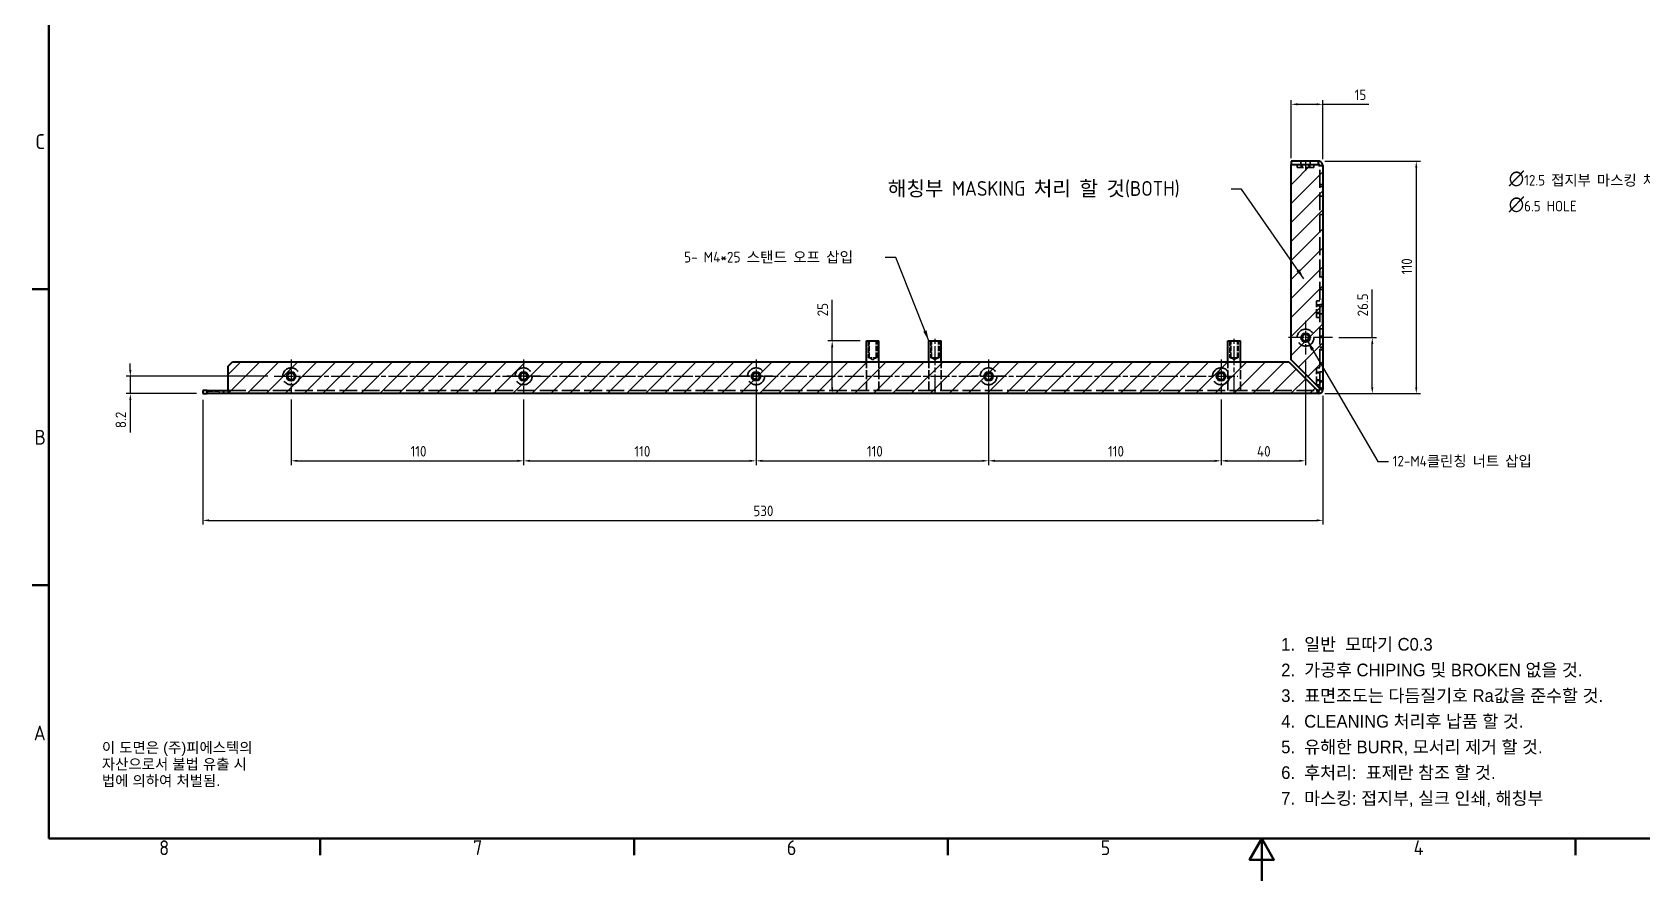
# Model space of a CAD drawing. Header units: millimetres. Extents: x 0 to 1188, y 0 to 840.
# Drawn here: x 12 to 774, y 0 to 402 of the extents above; entities that cross this region are included whole.
import ezdxf

# ---------------------------------------------------------------- set-up
doc = ezdxf.new("R2010")
doc.units = ezdxf.units.MM
doc.header["$LTSCALE"] = 2
doc.linetypes.add('CHAIN', pattern=[0.3543, 0.2362, -0.0295, 0.0591, -0.0295])
doc.linetypes.add('DASHED', pattern=[0.2067, 0.1654, -0.0413])
doc.layers.get('0').update_dxf_attribs({"color": 3, "lineweight": 25})
for name, color, linetype, lineweight in [('가려진 것(ISO)', 2, 'DASHED', 35), ('가시적인 것(ISO)', 3, 'Continuous', 40), ('가시적인 좁은 것(ISO)', 3, 'Continuous', 35), ('경계(ISO)', 7, 'Continuous', 50), ('기호(ISO)', 5, 'Continuous', 25), ('중심 표식(ISO)', 1, 'Continuous', 25), ('중심선(ISO)', 1, 'Continuous', 25), ('치수(ISO)', 2, 'Continuous', 25), ('해치(ISO)', 7, 'Continuous', 18)]:
    doc.layers.add(name, color=color, linetype=linetype, lineweight=lineweight)
doc.styles.add('ISO Proportional', font='arial.ttf')
doc.styles.add('문자 텍스트_PSTEK_POSCO', font='isocp.shx')
doc.styles.add('치수 텍스트_PSTEK_POSCO', font='isocp.shx')
doc.dimstyles.new('치수_PSTEK_POSCO', dxfattribs={"dimscale": 2, "dimtxt": 2.5, "dimasz": 1.5, "dimexe": 1, "dimexo": 1.5, "dimgap": 1, "dimtad": 1, "dimrnd": 1e-08, "dimdsep": 46, "dimtxsty": '치수 텍스트_PSTEK_POSCO', "dimcen": 0.09, "dimdle": 10, "dimclrd": 7, "dimclre": 7, "dimclrt": 2, "dimadec": 1, "dimazin": 2, "dimtfac": 1, "dimtmove": 0, "dimatfit": 3, "dimfxl": 0, "dimtolj": 1, "dimlwd": -1, "dimlwe": -1, "dimarcsym": 0})
doc.dimstyles.new('치수_PSTEK_POSCO$7', dxfattribs={"dimscale": 2, "dimtxt": 2.5, "dimasz": 2.5, "dimexe": 1, "dimexo": 1.5, "dimgap": 1, "dimtad": 1, "dimrnd": 1e-08, "dimdsep": 46, "dimtxsty": '치수 텍스트_PSTEK_POSCO', "dimcen": 0.09, "dimdle": 10, "dimclrd": 7, "dimclre": 7, "dimclrt": 2, "dimadec": 1, "dimazin": 2, "dimtfac": 1, "dimtmove": 0, "dimatfit": 3, "dimfxl": 0, "dimtolj": 1, "dimlwd": -1, "dimlwe": -1, "dimarcsym": 0})
pattern_1 = [(45, (0, 0), (-4.49013, 4.49013), [])]

# ---------------------------------------------------------------- blocks, each defined once
blk = doc.blocks.new('경계 Default Border')
at = {"layer": '경계(ISO)'}
for p, q in [((10, 140), (6.1, 140)), ((10, 70), (6.1, 70)), ((74.25, 10), (74.25, 6.1)), ((148.5, 10), (148.5, 6.1)), ((222.75, 10), (222.75, 6.1)), ((371.25, 10), (371.25, 6.1))]:
    blk.add_line(p, q, dxfattribs=at)
at = {"layer": '경계(ISO)', "flags": 128}
for points in [[(10, 10), (10, 410), (584, 410), (584, 10), (10, 10)], [(297, 0), (297, 10), (294.11, 5), (299.89, 5), (297, 10)]]:
    blk.add_lwpolyline(points, dxfattribs=at)
at = {"layer": '경계(ISO)', "color": 2, "char_height": 3.5, "attachment_point": 7, "style": '문자 텍스트_PSTEK_POSCO'}
for s, insert in [('C', (6.85, 173.22)), ('B', (6.66, 103.22)), ('A', (6.47, 33.24)), ('8', (36.13, 6.07)), ('7', (110.38, 6.09)), ('6', (184.63, 6.07)), ('5', (258.88, 6.07)), ('4', (332.93, 6.1))]:
    blk.add_mtext(s, dxfattribs=dict(at, insert=insert))
blk = doc.blocks.new('*D22')
at = {"layer": 'Defpoints', "color": 0, "transparency": 16777216}
for p in [(92.92, 230.61), (622.92, 232.61), (622.92, 170.61)]:
    blk.add_point(p, dxfattribs=at)
at = {"layer": '치수(ISO)', "color": 7, "transparency": 16777216}
for p, q in [((622.92, 229.61), (622.92, 168.61)), ((92.92, 227.61), (92.92, 168.61)), ((95.92, 170.61), (619.92, 170.61))]:
    blk.add_line(p, q, dxfattribs=at)
for points in [[(95.92, 171.11), (95.92, 170.11), (92.92, 170.61)], [(619.92, 171.11), (619.92, 170.11), (622.92, 170.61)]]:
    blk.add_solid(points, dxfattribs=at)
at = {"layer": '치수(ISO)', "color": 2, "transparency": 16777216, "insert": (353.42, 175.11), "char_height": 5, "attachment_point": 4, "style": '치수 텍스트_PSTEK_POSCO'}
blk.add_mtext('\\A1;530', dxfattribs=at)
blk = doc.blocks.new('*D23')
at = {"layer": 'Defpoints', "color": 0, "transparency": 16777216}
for p in [(614.72, 249.11), (574.72, 230.81), (614.72, 198.81)]:
    blk.add_point(p, dxfattribs=at)
at = {"layer": '치수(ISO)', "color": 7, "transparency": 16777216}
for p, q in [((614.72, 246.11), (614.72, 196.81)), ((574.72, 227.81), (574.72, 196.81)), ((577.72, 198.81), (611.72, 198.81))]:
    blk.add_line(p, q, dxfattribs=at)
for points in [[(577.72, 199.31), (577.72, 198.31), (574.72, 198.81)], [(611.72, 199.31), (611.72, 198.31), (614.72, 198.81)]]:
    blk.add_solid(points, dxfattribs=at)
at = {"layer": '치수(ISO)', "color": 2, "transparency": 16777216, "insert": (591.74, 203.31), "char_height": 5, "attachment_point": 4, "style": '치수 텍스트_PSTEK_POSCO'}
blk.add_mtext('\\A1;40', dxfattribs=at)
blk = doc.blocks.new('*D24')
at = {"layer": 'Defpoints', "color": 0, "transparency": 16777216}
for p in [(620.92, 340.61), (620.92, 230.61), (667.12, 230.61)]:
    blk.add_point(p, dxfattribs=at)
at = {"layer": '치수(ISO)', "color": 7, "transparency": 16777216}
for p, q in [((623.92, 340.61), (669.12, 340.61)), ((667.12, 337.61), (667.12, 233.61)), ((623.92, 230.61), (669.12, 230.61))]:
    blk.add_line(p, q, dxfattribs=at)
for points in [[(666.62, 337.61), (667.62, 337.61), (667.12, 340.61)], [(666.62, 233.61), (667.62, 233.61), (667.12, 230.61)]]:
    blk.add_solid(points, dxfattribs=at)
at = {"layer": '치수(ISO)', "color": 2, "transparency": 16777216, "insert": (662.62, 287.11), "char_height": 5, "attachment_point": 4, "rotation": 90, "style": '치수 텍스트_PSTEK_POSCO'}
blk.add_mtext('\\A1;110', dxfattribs=at)
blk = doc.blocks.new('*D25')
at = {"layer": 'Defpoints', "color": 0, "transparency": 16777216}
for p in [(627.54, 257.11), (620.92, 230.61), (646.29, 230.61)]:
    blk.add_point(p, dxfattribs=at)
at = {"layer": '치수(ISO)', "color": 7, "transparency": 16777216}
for p, q in [((646.29, 257.11), (646.29, 279.98)), ((630.54, 257.11), (648.29, 257.11)), ((646.29, 233.61), (646.29, 254.11)), ((623.92, 230.61), (648.29, 230.61))]:
    blk.add_line(p, q, dxfattribs=at)
for points in [[(645.79, 254.11), (646.79, 254.11), (646.29, 257.11)], [(645.79, 233.61), (646.79, 233.61), (646.29, 230.61)]]:
    blk.add_solid(points, dxfattribs=at)
at = {"layer": '치수(ISO)', "color": 2, "transparency": 16777216, "insert": (641.79, 267.15), "char_height": 5, "attachment_point": 4, "rotation": 90, "style": '치수 텍스트_PSTEK_POSCO'}
blk.add_mtext('\\A1;26.5', dxfattribs=at)
blk = doc.blocks.new('*D26')
at = {"layer": 'Defpoints', "color": 0, "transparency": 16777216}
for p in [(126.72, 238.81), (58.62, 230.61), (92.92, 230.61)]:
    blk.add_point(p, dxfattribs=at)
at = {"layer": '치수(ISO)', "color": 7, "transparency": 16777216}
for p, q in [((58.62, 241.81), (58.62, 244.81)), ((123.72, 238.81), (56.62, 238.81)), ((58.62, 238.81), (58.62, 230.61)), ((89.92, 230.61), (56.62, 230.61)), ((58.62, 227.61), (58.62, 212.27))]:
    blk.add_line(p, q, dxfattribs=at)
for points in [[(58.12, 241.81), (59.12, 241.81), (58.62, 238.81)], [(58.12, 227.61), (59.12, 227.61), (58.62, 230.61)]]:
    blk.add_solid(points, dxfattribs=at)
at = {"layer": '치수(ISO)', "color": 2, "transparency": 16777216, "insert": (54.12, 214.27), "char_height": 5, "attachment_point": 4, "rotation": 90, "style": '치수 텍스트_PSTEK_POSCO'}
blk.add_mtext('\\A1;8.2', dxfattribs=at)
blk = doc.blocks.new('*D27')
at = {"layer": 'Defpoints', "color": 0, "transparency": 16777216}
for p in [(622.92, 367.58), (607.92, 339.01), (622.92, 338.61)]:
    blk.add_point(p, dxfattribs=at)
at = {"layer": '치수(ISO)', "color": 7, "transparency": 16777216}
for p, q in [((607.92, 342.01), (607.92, 369.58)), ((610.92, 367.58), (619.92, 367.58)), ((622.92, 341.61), (622.92, 369.58)), ((622.92, 367.58), (644.64, 367.58))]:
    blk.add_line(p, q, dxfattribs=at)
for points in [[(610.92, 368.08), (610.92, 367.08), (607.92, 367.58)], [(619.92, 368.08), (619.92, 367.08), (622.92, 367.58)]]:
    blk.add_solid(points, dxfattribs=at)
at = {"layer": '치수(ISO)', "color": 2, "transparency": 16777216, "insert": (637.94, 372.08), "char_height": 5, "attachment_point": 4, "style": '치수 텍스트_PSTEK_POSCO'}
blk.add_mtext('\\A1;15', dxfattribs=at)
blk = doc.blocks.new('주석-판금')
at = {"layer": '기호(ISO)', "color": 2, "insert": (-40.78, 19.91), "char_height": 3, "width": 116.6778, "attachment_point": 1, "line_spacing_factor": 1.214608, "style": 'ISO Proportional'}
blk.add_mtext('\\f굴림|b0|i0;\\H3.0000;1.  일반  모따기 C0.3\\P2.  가공후 CHIPING 및 BROKEN 없을 것.\\P3.  표면조도는 다듬질기호 Ra값을 준수할 것.\\P4.  CLEANING 처리후 납품 할 것.\\P5.  유해한 BURR, 모서리 제거 할 것.\\P6.  후처리:  표제란 참조 할 것.\\P7.  마스킹: 접지부, 실크 인쇄, 해칭부', dxfattribs=at)
blk = doc.blocks.new('*D48')
at = {"layer": 'Defpoints', "color": 0, "transparency": 16777216}
for p in [(134.72, 230.81), (244.72, 230.81), (244.72, 198.81)]:
    blk.add_point(p, dxfattribs=at)
at = {"layer": '치수(ISO)', "color": 7, "transparency": 16777216}
for p, q in [((134.72, 227.81), (134.72, 196.81)), ((244.72, 227.81), (244.72, 196.81)), ((137.72, 198.81), (241.72, 198.81))]:
    blk.add_line(p, q, dxfattribs=at)
for points in [[(137.72, 199.31), (137.72, 198.31), (134.72, 198.81)], [(241.72, 199.31), (241.72, 198.31), (244.72, 198.81)]]:
    blk.add_solid(points, dxfattribs=at)
at = {"layer": '치수(ISO)', "color": 2, "transparency": 16777216, "insert": (191.2, 203.31), "char_height": 5, "attachment_point": 4, "style": '치수 텍스트_PSTEK_POSCO'}
blk.add_mtext('\\A1;110', dxfattribs=at)
blk = doc.blocks.new('*D49')
at = {"layer": 'Defpoints', "color": 0, "transparency": 16777216}
for p in [(244.72, 230.81), (354.72, 234.81), (354.72, 198.81)]:
    blk.add_point(p, dxfattribs=at)
at = {"layer": '치수(ISO)', "color": 7, "transparency": 16777216}
for p, q in [((354.72, 231.81), (354.72, 196.81)), ((244.72, 227.81), (244.72, 196.81)), ((247.72, 198.81), (351.72, 198.81))]:
    blk.add_line(p, q, dxfattribs=at)
for points in [[(247.72, 199.31), (247.72, 198.31), (244.72, 198.81)], [(351.72, 199.31), (351.72, 198.31), (354.72, 198.81)]]:
    blk.add_solid(points, dxfattribs=at)
at = {"layer": '치수(ISO)', "color": 2, "transparency": 16777216, "insert": (297.12, 203.31), "char_height": 5, "attachment_point": 4, "style": '치수 텍스트_PSTEK_POSCO'}
blk.add_mtext('\\A1;110', dxfattribs=at)
blk = doc.blocks.new('*D50')
at = {"layer": 'Defpoints', "color": 0, "transparency": 16777216}
for p in [(464.72, 230.81), (574.72, 230.81), (574.72, 198.81)]:
    blk.add_point(p, dxfattribs=at)
at = {"layer": '치수(ISO)', "color": 7, "transparency": 16777216}
for p, q in [((464.72, 227.81), (464.72, 196.81)), ((574.72, 227.81), (574.72, 196.81)), ((467.72, 198.81), (571.72, 198.81))]:
    blk.add_line(p, q, dxfattribs=at)
for points in [[(467.72, 199.31), (467.72, 198.31), (464.72, 198.81)], [(571.72, 199.31), (571.72, 198.31), (574.72, 198.81)]]:
    blk.add_solid(points, dxfattribs=at)
at = {"layer": '치수(ISO)', "color": 2, "transparency": 16777216, "insert": (521.24, 203.31), "char_height": 5, "attachment_point": 4, "style": '치수 텍스트_PSTEK_POSCO'}
blk.add_mtext('\\A1;110', dxfattribs=at)
blk = doc.blocks.new('*D52')
at = {"layer": 'Defpoints', "color": 0, "transparency": 16777216}
for p in [(354.72, 238.81), (464.72, 238.81), (464.72, 198.81)]:
    blk.add_point(p, dxfattribs=at)
at = {"layer": '치수(ISO)', "color": 7, "transparency": 16777216}
for p, q in [((354.72, 235.81), (354.72, 196.81)), ((464.72, 235.81), (464.72, 196.81)), ((357.72, 198.81), (461.72, 198.81))]:
    blk.add_line(p, q, dxfattribs=at)
for points in [[(357.72, 199.31), (357.72, 198.31), (354.72, 198.81)], [(461.72, 199.31), (461.72, 198.31), (464.72, 198.81)]]:
    blk.add_solid(points, dxfattribs=at)
at = {"layer": '치수(ISO)', "color": 2, "transparency": 16777216, "insert": (407.12, 203.31), "char_height": 5, "attachment_point": 4, "style": '치수 텍스트_PSTEK_POSCO'}
blk.add_mtext('\\A1;110', dxfattribs=at)
blk = doc.blocks.new('*D55')
at = {"layer": 'Defpoints', "color": 0, "transparency": 16777216}
for p in [(390.74, 255.61), (406.97, 255.61), (395.17, 230.61)]:
    blk.add_point(p, dxfattribs=at)
at = {"layer": '치수(ISO)', "color": 7, "transparency": 16777216}
for p, q in [((390.74, 255.61), (390.74, 275.05)), ((403.97, 255.61), (388.74, 255.61)), ((390.74, 233.61), (390.74, 252.61))]:
    blk.add_line(p, q, dxfattribs=at)
for points in [[(390.24, 252.61), (391.24, 252.61), (390.74, 255.61)], [(390.24, 233.61), (391.24, 233.61), (390.74, 230.61)]]:
    blk.add_solid(points, dxfattribs=at)
at = {"layer": '치수(ISO)', "color": 2, "transparency": 16777216, "insert": (386.24, 267.21), "char_height": 5, "attachment_point": 4, "rotation": 90, "style": '치수 텍스트_PSTEK_POSCO'}
blk.add_mtext('\\A1;25', dxfattribs=at)

msp = doc.modelspace()

# ---------------------------------------------------------------- hatches: boundary and pattern name
at = {"layer": '해치(ISO)'}
h = msp.add_hatch(dxfattribs=at)
h.set_pattern_fill('ANSI31', color=1, scale=50.8, style=0)
h.set_pattern_definition(pattern_1)
edge = h.paths.add_edge_path()
edge.add_line((622.9191, 232.6139), (622.9191, 338.6139))
edge.add_line((622.9191, 338.6139), (620.9191, 338.6139))
edge.add_line((620.9191, 338.6139), (620.9191, 339.0139))
edge.add_line((620.9191, 339.0139), (607.9191, 339.0139))
edge.add_line((607.9191, 339.0139), (607.9191, 246.6745))
edge.add_line((607.9191, 246.6745), (620.9191, 233.6745))
edge.add_spline(control_points=[(620.9191, 233.6745), (621.1813, 233.586), (621.4434, 233.4975), (621.6856, 233.4089), (622.4106, 233.1439), (622.9191, 232.8789), (622.9191, 232.6139)], knot_values=[0, 0, 0, 0, 0.39334326, 0.39334326, 0.39334326, 1.57079633, 1.57079633, 1.57079633, 1.57079633], degree=3, periodic=0)
h = msp.add_hatch(dxfattribs=at)
h.set_pattern_fill('ANSI31', color=1, scale=50.8, style=0)
h.set_pattern_definition(pattern_1)
edge = h.paths.add_edge_path()
edge.add_line((104.9191, 243.6139), (104.9191, 230.6139))
edge.add_line((104.9191, 230.6139), (620.9191, 230.6139))
edge.add_line((620.9191, 230.6139), (620.9191, 232.1139))
edge.add_spline(control_points=[(620.9191, 232.1139), (620.5655, 232.1139), (620.212, 232.3521), (619.8584, 232.6139)], knot_values=[0, 0, 0, 0, 1.57079633, 1.57079633, 1.57079633, 1.57079633], degree=3, periodic=0)
edge.add_line((619.8584, 232.6139), (606.8584, 245.6139))
edge.add_line((606.8584, 245.6139), (106.9191, 245.6139))
edge.add_line((106.9191, 245.6139), (104.9191, 243.6139))

# ---------------------------------------------------------------- linework, layer by layer
at = {"layer": '가려진 것(ISO)', "ltscale": 1.333188}
for p, q in [((610.7191, 339.0139), (610.7191, 337.6139)), ((618.7191, 339.0139), (618.7191, 337.6139))]:
    msp.add_line(p, q, dxfattribs=at)
at = {"layer": '가려진 것(ISO)', "ltscale": 11.967462}
for p, q in [((618.7191, 337.6139), (610.7191, 337.6139)), ((619.9191, 266.6139), (619.9191, 274.6139)), ((619.9191, 234.8139), (619.9191, 242.8139))]:
    msp.add_line(p, q, dxfattribs=at)
at = {"layer": '가려진 것(ISO)', "ltscale": 1.428422}
for p, q in [((612.5691, 339.1139), (612.5691, 340.6139)), ((612.7191, 339.1139), (612.7191, 337.6139)), ((613.0981, 339.1139), (613.0981, 337.6139)), ((616.3401, 339.1139), (616.3401, 337.6139)), ((616.7191, 337.6139), (616.7191, 339.1139)), ((616.8691, 339.1139), (616.8691, 340.6139)), ((621.4191, 329.6139), (622.9191, 329.6139)), ((621.4191, 328.6139), (622.9191, 328.6139)), ((621.4191, 324.1139), (622.9191, 324.1139)), ((622.9191, 315.3639), (621.4191, 315.3639)), ((622.9191, 285.8639), (621.4191, 285.8639)), ((621.4191, 274.6139), (619.9191, 274.6139)), ((621.4191, 279.8639), (622.9191, 279.8639)), ((621.4191, 272.6139), (619.9191, 272.6139)), ((621.4191, 272.2349), (619.9191, 272.2349)), ((621.4191, 268.9929), (619.9191, 268.9929)), ((619.9191, 268.6139), (621.4191, 268.6139)), ((621.4191, 272.8639), (622.9191, 272.8639)), ((621.4191, 268.3639), (622.9191, 268.3639)), ((621.4191, 266.6139), (619.9191, 266.6139)), ((621.4191, 261.3639), (622.9191, 261.3639)), ((621.4191, 257.8639), (622.9191, 257.8639)), ((621.4191, 257.1139), (622.9191, 257.1139)), ((621.4191, 252.6139), (622.9191, 252.6139)), ((621.4191, 251.6139), (622.9191, 251.6139)), ((621.4191, 251.3639), (622.9191, 251.3639)), ((621.4191, 242.8139), (619.9191, 242.8139)), ((621.4191, 240.8139), (619.9191, 240.8139)), ((621.4191, 240.4349), (619.9191, 240.4349)), ((621.4191, 237.1929), (619.9191, 237.1929)), ((619.9191, 236.8139), (621.4191, 236.8139)), ((621.4191, 240.9139), (622.9191, 240.9139)), ((621.4191, 236.7139), (622.9191, 236.7139)), ((621.4191, 234.8139), (619.9191, 234.8139))]:
    msp.add_line(p, q, dxfattribs=at)
at = {"layer": '가려진 것(ISO)', "ltscale": 25.641026}
msp.add_line((621.4191, 232.6139), (621.4191, 338.6139), dxfattribs=at)
at = {"layer": '가려진 것(ISO)', "ltscale": 0.009423}
for p, q in [((622.9191, 288.4656), (622.9291, 288.4656)), ((622.9191, 288.4631), (622.9291, 288.4631)), ((622.9191, 288.4048), (622.9291, 288.4048)), ((622.9191, 288.3027), (622.9291, 288.3027)), ((622.9191, 288.2759), (622.9291, 288.2759)), ((622.9191, 288.096), (622.9291, 288.096)), ((622.9191, 287.9113), (622.9291, 287.9113)), ((622.9191, 287.8894), (622.9291, 287.8894)), ((622.9191, 287.7873), (622.9291, 287.7873)), ((622.9191, 287.7314), (622.9291, 287.7314)), ((622.9191, 287.7289), (622.9291, 287.7289)), ((622.9191, 287.622), (622.9291, 287.622)), ((622.9191, 287.6195), (622.9291, 287.6195)), ((622.9191, 287.5466), (622.9291, 287.5466)), ((622.9191, 287.5053), (622.9291, 287.5053)), ((622.9191, 287.233), (622.9291, 287.233)), ((622.9191, 287.2233), (622.9291, 287.2233)), ((622.9191, 287.0725), (622.9291, 287.0725)), ((622.9191, 286.9437), (622.9291, 286.9437)), ((622.9191, 286.8902), (622.9291, 286.8902)), ((622.9191, 286.4647), (622.9291, 286.4647)), ((622.9191, 286.3699), (622.9291, 286.3699)), ((622.9191, 286.3116), (622.9291, 286.3116)), ((622.9191, 286.1244), (622.9291, 286.1244)), ((622.9191, 286.0271), (622.9291, 286.0271)), ((622.9191, 285.9955), (622.9291, 285.9955)), ((622.9191, 285.9712), (622.9291, 285.9712)), ((622.9191, 285.8959), (622.9291, 285.8959)), ((622.9191, 285.8934), (622.9291, 285.8934)), ((622.9191, 285.8497), (622.9291, 285.8497)), ((622.9191, 285.8351), (622.9291, 285.8351)), ((622.9191, 285.716), (622.9291, 285.716)), ((622.9191, 285.6455), (622.9291, 285.6455)), ((622.9191, 285.519), (622.9291, 285.519)), ((622.9191, 285.5117), (622.9291, 285.5117)), ((622.9191, 285.344), (622.9291, 285.344)), ((622.9191, 285.3416), (622.9291, 285.3416)), ((622.9191, 275.3139), (622.9291, 275.3139)), ((622.9191, 273.2639), (622.9291, 273.2639)), ((622.9191, 269.9639), (622.9291, 269.9639)), ((622.9191, 269.2639), (622.9291, 269.2639)), ((622.9191, 268.4639), (622.9291, 268.4639)), ((622.9191, 267.7639), (622.9291, 267.7639)), ((622.9191, 266.9639), (622.9291, 266.9639)), ((622.9191, 266.2639), (622.9291, 266.2639)), ((622.9191, 263.9139), (622.9291, 263.9139))]:
    msp.add_line(p, q, dxfattribs=at)
at = {"layer": '가려진 것(ISO)', "ltscale": 7.618686}
for p, q in [((407.9191, 255.6139), (407.9191, 247.6139)), ((408.2981, 247.6139), (408.2981, 255.6139)), ((411.5401, 247.6139), (411.5401, 255.6139)), ((411.9191, 247.6139), (411.9191, 255.6139)), ((437.4191, 255.6139), (437.4191, 247.6139)), ((437.7981, 247.6139), (437.7981, 255.6139)), ((441.0401, 247.6139), (441.0401, 255.6139)), ((441.4191, 247.6139), (441.4191, 255.6139)), ((578.9191, 255.6139), (578.9191, 247.6139)), ((579.2981, 247.6139), (579.2981, 255.6139)), ((582.5401, 247.6139), (582.5401, 255.6139)), ((582.9191, 247.6139), (582.9191, 255.6139))]:
    msp.add_line(p, q, dxfattribs=at)
at = {"layer": '가려진 것(ISO)', "ltscale": 12.856602}
for p, q in [((406.9691, 232.1139), (406.9691, 245.6139)), ((412.8691, 232.1139), (412.8691, 245.6139)), ((436.4691, 232.1139), (436.4691, 245.6139)), ((442.3691, 232.1139), (442.3691, 245.6139)), ((577.9691, 232.1139), (577.9691, 245.6139)), ((583.8691, 232.1139), (583.8691, 245.6139))]:
    msp.add_line(p, q, dxfattribs=at)
at = {"layer": '가려진 것(ISO)', "ltscale": 5.983681}
for p, q in [((411.9191, 247.6139), (407.9191, 247.6139)), ((441.4191, 247.6139), (437.4191, 247.6139)), ((582.9191, 247.6139), (578.9191, 247.6139))]:
    msp.add_line(p, q, dxfattribs=at)
at = {"layer": '가려진 것(ISO)', "ltscale": 1.800898}
for p, q in [((409.9191, 246.6399), (408.2981, 247.6139)), ((409.9191, 246.6399), (411.5401, 247.6139)), ((439.4191, 246.6399), (437.7981, 247.6139)), ((439.4191, 246.6399), (441.0401, 247.6139)), ((580.9191, 246.6399), (579.2981, 247.6139)), ((580.9191, 246.6399), (582.5401, 247.6139))]:
    msp.add_line(p, q, dxfattribs=at)
at = {"layer": '가려진 것(ISO)', "ltscale": 1.548747}
for p, q in [((95.6691, 231.7639), (94.5191, 230.6139)), ((100.1691, 231.7639), (101.3191, 230.6139))]:
    msp.add_line(p, q, dxfattribs=at)
at = {"layer": '가려진 것(ISO)', "ltscale": 0.333222}
for p, q in [((95.6691, 232.1139), (95.6691, 231.7639)), ((100.1691, 232.1139), (100.1691, 231.7639))]:
    msp.add_line(p, q, dxfattribs=at)
at = {"layer": '가려진 것(ISO)', "ltscale": 6.731654}
msp.add_line((95.6691, 231.7639), (100.1691, 231.7639), dxfattribs=at)
at = {"layer": '가려진 것(ISO)', "ltscale": 25.473179}
msp.add_line((104.9191, 232.1139), (620.9191, 232.1139), dxfattribs=at)
at = {"layer": '가려진 것(ISO)', "ltscale": 30.397606}
for centre in [(614.7191, 257.1139), (134.7191, 238.8139), (244.7191, 238.8139), (354.7191, 238.8139), (464.7191, 238.8139), (574.7191, 238.8139)]:
    msp.add_circle(centre, 4, dxfattribs=at)
at = {"layer": '가시적인 것(ISO)'}
for p, q in [((607.9191, 340.6139), (607.9191, 339.1139)), ((620.9191, 340.6139), (607.9191, 340.6139)), ((607.9191, 339.1139), (620.9191, 339.1139)), ((607.9191, 246.6745), (607.9191, 339.0139)), ((607.9191, 339.0139), (620.9191, 339.0139)), ((610.7191, 339.1139), (610.7191, 339.0139)), ((618.7191, 339.1139), (618.7191, 339.0139)), ((620.9191, 339.1139), (620.9191, 340.6139)), ((620.9191, 338.6139), (620.9191, 339.0139)), ((620.9191, 338.6139), (622.9191, 338.6139)), ((622.9191, 338.6139), (622.9191, 232.6139)), ((622.9191, 288.6139), (622.9291, 288.6139)), ((622.9191, 288.468), (622.9291, 288.468)), ((622.9191, 288.4121), (622.9291, 288.4121)), ((622.9191, 288.0036), (622.9291, 288.0036)), ((622.9191, 287.515), (622.9291, 287.515)), ((622.9191, 285.9275), (622.9291, 285.9275)), ((622.9191, 285.4048), (622.9291, 285.4048)), ((622.9191, 285.1495), (622.9291, 285.1495)), ((622.9291, 288.468), (622.9291, 288.6139)), ((622.9291, 287.515), (622.9291, 288.0036)), ((622.9291, 285.9275), (622.9291, 287.515)), ((622.9291, 285.4048), (622.9291, 285.9275)), ((622.9291, 285.1495), (622.9291, 285.4048)), ((622.9191, 275.6139), (622.9291, 275.6139)), ((622.9291, 263.6139), (622.9291, 275.6139)), ((622.9191, 263.6139), (622.9291, 263.6139)), ((406.9691, 255.6139), (412.8691, 255.6139)), ((406.9691, 245.6139), (406.9691, 255.6139)), ((412.8691, 245.6139), (412.8691, 255.6139)), ((436.4691, 255.6139), (442.3691, 255.6139)), ((436.4691, 245.6139), (436.4691, 255.6139)), ((442.3691, 245.6139), (442.3691, 255.6139)), ((577.9691, 255.6139), (583.8691, 255.6139)), ((577.9691, 245.6139), (577.9691, 255.6139)), ((583.8691, 245.6139), (583.8691, 255.6139)), ((104.9191, 243.6139), (106.9191, 245.6139)), ((106.9191, 245.6139), (606.8584, 245.6139)), ((606.8584, 245.6139), (619.8584, 232.6139)), ((620.9191, 233.6745), (607.9191, 246.6745)), ((104.9191, 232.6139), (104.9191, 243.6139)), ((94.9191, 232.1139), (92.9191, 232.1139)), ((92.9191, 232.1139), (92.9191, 230.6139)), ((92.9191, 230.6139), (94.9191, 230.6139)), ((94.9191, 230.6139), (94.9191, 232.1139)), ((94.9191, 232.1139), (102.9191, 232.1139)), ((102.9191, 230.6139), (94.9191, 230.6139)), ((102.9191, 232.1139), (104.9191, 232.1139)), ((102.9191, 230.6139), (102.9191, 232.1139)), ((104.9191, 230.6139), (102.9191, 230.6139)), ((104.9191, 232.6139), (104.9191, 230.6139)), ((620.9191, 230.6139), (104.9191, 230.6139))]:
    msp.add_line(p, q, dxfattribs=at)
for centre, radius in [((614.7191, 257.1139), 2.1), ((614.7191, 257.1139), 1.621), ((134.7191, 238.8139), 2.1), ((134.7191, 238.8139), 1.621), ((244.7191, 238.8139), 2.1), ((244.7191, 238.8139), 1.621), ((354.7191, 238.8139), 2.1), ((354.7191, 238.8139), 1.621), ((464.7191, 238.8139), 2.1), ((464.7191, 238.8139), 1.621), ((574.7191, 238.8139), 2.1), ((574.7191, 238.8139), 1.621)]:
    msp.add_circle(centre, radius, dxfattribs=at)
for centre, radius, start, end in [((620.9191, 338.6139), 2, 75.5224878, 90), ((620.9191, 338.6139), 0.5, 0, 90), ((620.9191, 338.6139), 2, 0, 75.5224878), ((620.9191, 232.6139), 0.5, 270, 0), ((620.9191, 232.6139), 2, 270, 0)]:
    msp.add_arc(centre, radius, start, end, dxfattribs=at)
for points, degree in [([(622.9291, 288.4121), (622.9291, 288.4456), (622.9291, 288.468)], 2), ([(622.9291, 288.079), (622.9291, 288.1276), (622.9291, 288.2905), (622.9291, 288.4121)], 2), ([(622.9291, 288.0036), (622.9291, 288.0182), (622.9291, 288.0401), (622.9291, 288.079)], 2), ([(620.9191, 232.1139), (620.5655, 232.1139), (620.212, 232.3521), (619.8584, 232.6139)], 3), ([(620.7484, 230.6774), (620.8053, 230.6353), (620.8622, 230.6139), (620.9191, 230.6139)], 3), ([(621.4191, 232.6139), (621.4191, 232.9674), (621.1809, 233.321), (620.9191, 233.6745)], 3), ([(620.9191, 232.1139), (620.9191, 231.6139), (620.9191, 231.1139), (620.9191, 230.6139)], 3), ([(622.9191, 232.6139), (622.4191, 232.6139), (621.9191, 232.6139), (621.4191, 232.6139)], 3)]:
    msp.add_open_spline(points, degree=degree, dxfattribs=at)
for points, knots in [([(619.8584, 232.6139), (620.1226, 231.8313), (620.3868, 231.0719), (620.651, 230.7694), (620.6835, 230.7322), (620.716, 230.7014), (620.7484, 230.6774)], [0, 0, 0, 0, 1.17385238, 1.17385238, 1.17385238, 1.31811607, 1.31811607, 1.31811607, 1.31811607]), ([(622.9191, 232.6139), (622.9191, 232.8789), (622.4106, 233.1439), (621.6856, 233.4089), (621.4434, 233.4975), (621.1813, 233.586), (620.9191, 233.6745)], [0, 0, 0, 0, 1.17745307, 1.17745307, 1.17745307, 1.57079633, 1.57079633, 1.57079633, 1.57079633])]:
    msp.add_open_spline(points, degree=3, knots=knots, dxfattribs=at)
at = {"layer": '가시적인 좁은 것(ISO)'}
for centre in [(614.7191, 257.1139), (134.7191, 238.8139), (244.7191, 238.8139), (354.7191, 238.8139), (464.7191, 238.8139), (574.7191, 238.8139)]:
    msp.add_arc(centre, 2, 280, 190, dxfattribs=at)
at = {"layer": '중심 표식(ISO)', "linetype": 'CHAIN', "ltscale": 8.88956}
for p, q in [((614.7191, 265.1139), (614.7191, 249.1139)), ((134.7191, 246.8139), (134.7191, 230.8139)), ((244.7191, 246.8139), (244.7191, 230.8139)), ((354.7191, 246.8139), (354.7191, 230.8139)), ((464.7191, 246.8139), (464.7191, 230.8139)), ((574.7191, 246.8139), (574.7191, 230.8139)), ((252.7191, 238.8139), (236.7191, 238.8139)), ((362.7191, 238.8139), (346.7191, 238.8139)), ((472.7191, 238.8139), (456.7191, 238.8139))]:
    msp.add_line(p, q, dxfattribs=at)
at = {"layer": '중심 표식(ISO)', "linetype": 'CHAIN', "ltscale": 19.051651}
msp.add_line((627.5427, 257.1139), (606.7191, 257.1139), dxfattribs=at)
at = {"layer": '중심선(ISO)', "linetype": 'CHAIN', "ltscale": 2.500117}
msp.add_line((614.7191, 340.6139), (614.7191, 336.1139), dxfattribs=at)
at = {"layer": '중심선(ISO)', "linetype": 'CHAIN', "ltscale": 19.051651}
for p, q in [((439.4191, 230.6139), (439.4191, 257.1139)), ((580.9191, 230.6139), (580.9191, 257.1139)), ((126.7191, 238.8139), (582.7191, 238.8139))]:
    msp.add_line(p, q, dxfattribs=at)

# ---------------------------------------------------------------- block references
at = {"xscale": 2, "yscale": 2, "zscale": 2}
for name, p in [('경계 Default Border', (0, 0)), ('주석-판금', (684.758, 75.13))]:
    msp.add_blockref(name, p, dxfattribs=at)

# ---------------------------------------------------------------- texts
at = {"layer": '기호(ISO)', "color": 2, "char_height": 5, "attachment_point": 4}
for s, insert, width, line_spacing_factor, style in [('{\\fisocp|b0|i0;\\H5.0000;\\fAIGDT|b0|i0;\\H7.0000;n\\fisocp|b0|i0;\\H5.0000;12.5 접지부 마스킹 처리 할 것  \\P\\fAIGDT|b0|i0;\\H7.0000;n\\fisocp|b0|i0;\\H5.0000;6.5 HOLE}', (710.8959, 326.2743), 113.93091, 1.05, '치수 텍스트_PSTEK_POSCO'), ('{12-M4클린칭 너트 삽입}', (655.975, 198.4173), 79.259118, 0.4375, '치수 텍스트_PSTEK_POSCO'), ('{\\fArial|b0|i0;\\H5.0000;이 도면은 (주)피에스텍의\\P자산으로서 불법 유출 시 \\P법에 의하여 처벌됨.}', (45.1811, 54.9633), 78.612207, 0.944221, '문자 텍스트_PSTEK_POSCO')]:
    msp.add_mtext(s, dxfattribs=dict(at, insert=insert, width=width, line_spacing_factor=line_spacing_factor, style=style))
at = {"layer": '기호(ISO)', "color": 2, "attachment_point": 4, "style": '치수 텍스트_PSTEK_POSCO'}
for s, insert, char_height, width in [('{\\fISOCP|b0|i0;\\H7.0000;해칭부 MASKING 처리 할 것(BOTH)}', (417.062, 327.365), 7, 160.424309), ('{\\fisocp|b0|i0;\\H5.0722;5- M4*25 스탠드 오프 삽입}', (320.6482, 294.9989), 5.0722, 93.143482)]:
    msp.add_mtext(s, dxfattribs=dict(at, insert=insert, char_height=char_height, width=width))

# ---------------------------------------------------------------- dimensions: what is measured, and where the dimension line sits
at = {"layer": '치수(ISO)', "color": 7}
dim = msp.add_linear_dim(base=(622.9191, 367.582), p1=(607.9191, 339.0139), p2=(622.9191, 338.6139), dimstyle='치수_PSTEK_POSCO', override={"dimdec": 2, "dimtp": 0, "dimtm": 0, "dimtdec": 2, "dimtofl": 0, "dimatfit": 2}, dxfattribs=at)
dim.commit()
dim.dimension.update_dxf_attribs({"geometry": '*D27', "text_midpoint": (640.2902, 367.582), "dimtype": 160})
for base, p1, p2, angle, override, picture, middle in [((667.1237, 230.6139), (620.9191, 340.6139), (620.9191, 230.6139), 90, {"dimdec": 2, "dimtp": 0, "dimtm": 0, "dimtdec": 2, "dimtofl": 0, "dimatfit": 1}, '*D24', (667.1237, 290.6139)), ((390.739, 255.6139), (395.1688, 230.6139), (406.9691, 255.6139), 90, {"dimdec": 2, "dimse1": 1, "dimtp": 0, "dimtm": 0, "dimtdec": 2, "dimtofl": 0, "dimatfit": 2}, '*D55', (390.739, 270.1316)), ((646.2927, 230.6139), (627.5427, 257.1139), (620.9191, 230.6139), 90, {"dimdec": 2, "dimtp": 0, "dimtm": 0, "dimtdec": 2, "dimtofl": 0, "dimatfit": 2}, '*D25', (646.2927, 272.5633)), ((58.6246, 230.6139), (126.7191, 238.8139), (92.9191, 230.6139), 90, {"dimdec": 2, "dimtp": 0, "dimtm": 0, "dimtdec": 2, "dimtofl": 1, "dimatfit": 1}, '*D26', (58.6246, 217.9172)), ((614.7191, 198.8139), (574.7191, 230.8139), (614.7191, 249.1139), 180, {"dimdec": 2, "dimtp": 0, "dimtm": 0, "dimtdec": 2, "dimtofl": 0, "dimatfit": 1}, '*D23', (594.7391, 198.8139)), ((464.7191, 198.8139), (354.7191, 238.8139), (464.7191, 238.8139), 180, {"dimdec": 2, "dimtp": 0, "dimtm": 0, "dimtdec": 2, "dimtofl": 0, "dimatfit": 1}, '*D52', (410.6191, 198.8139)), ((622.9191, 170.6139), (92.9191, 230.6139), (622.9191, 232.6139), 180, {"dimdec": 2, "dimtp": 0, "dimtm": 0, "dimtdec": 2, "dimtofl": 0, "dimatfit": 1}, '*D22', (357.9191, 170.6139)), ((244.7191, 198.8139), (134.7191, 230.8139), (244.7191, 230.8139), 180, {"dimdec": 2, "dimtp": 0, "dimtm": 0, "dimtdec": 2, "dimtofl": 0, "dimatfit": 1}, '*D48', (194.6991, 198.8139)), ((354.7191, 198.8139), (244.7191, 230.8139), (354.7191, 234.8139), 180, {"dimdec": 2, "dimtp": 0, "dimtm": 0, "dimtdec": 2, "dimtofl": 0, "dimatfit": 1}, '*D49', (300.6191, 198.8139)), ((574.7191, 198.8139), (464.7191, 230.8139), (574.7191, 230.8139), 180, {"dimdec": 2, "dimtp": 0, "dimtm": 0, "dimtdec": 2, "dimtofl": 0, "dimatfit": 1}, '*D50', (524.7391, 198.8139))]:
    dim = msp.add_linear_dim(base=base, p1=p1, p2=p2, angle=angle, dimstyle='치수_PSTEK_POSCO', override=override, dxfattribs=at)
    dim.commit()
    dim.dimension.update_dxf_attribs({"geometry": picture, "text_midpoint": middle, "dimtype": 160})

# ---------------------------------------------------------------- leaders
at = {"layer": '기호(ISO)', "color": 7, "annotation_type": 0, "has_hookline": 1}
for points, hookline_direction, text_width in [([(613.9555, 284.9271), (584.4863, 327.365), (579.4863, 327.365)], 1, 149.5527), ([(859.0862, 257.6585), (831.8268, 326.2743), (826.8268, 326.2743)], 1, 98.1327), ([(436.4691, 255.6139), (420.7917, 294.9989), (415.7917, 294.9989)], 1, 84.6678), ([(615.5296, 255.71), (648.975, 198.4173), (653.975, 198.4173)], 0, 68.2487)]:
    msp.add_leader(points, dimstyle='치수_PSTEK_POSCO$7', override={"dimtad": 0}, dxfattribs=dict(at, hookline_direction=hookline_direction, text_width=text_width))

doc.saveas('drawing.dxf')
